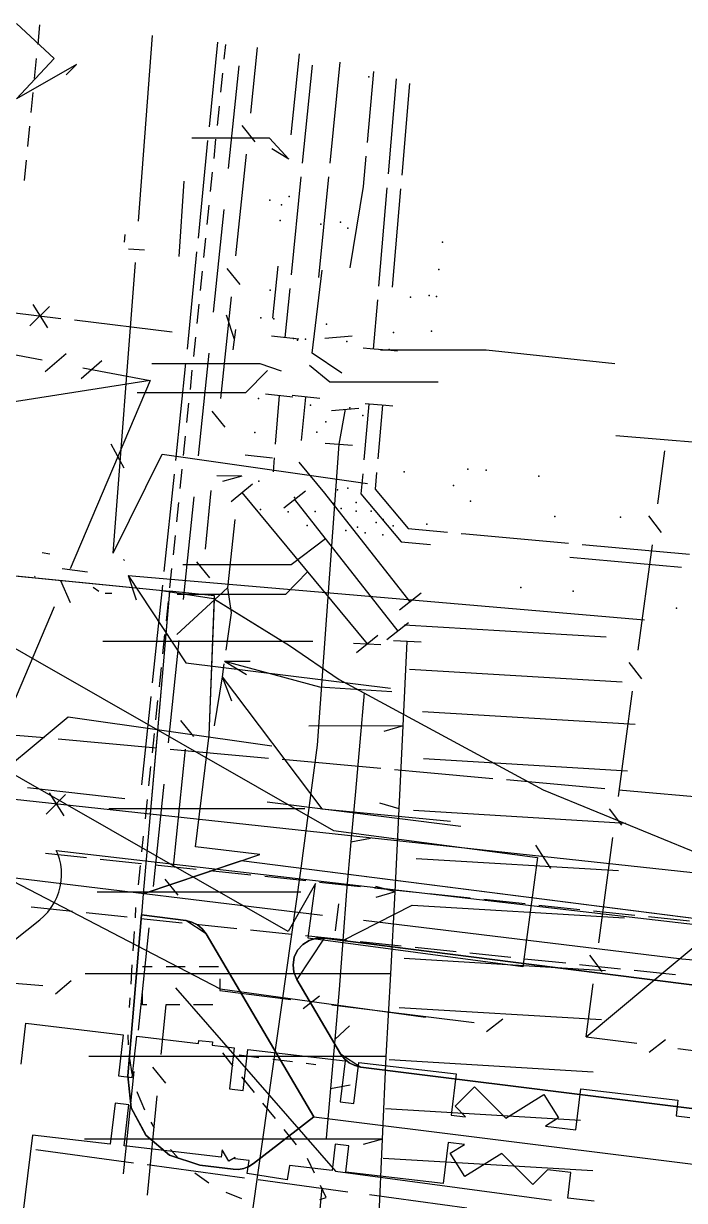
# Model space of a CAD drawing. Header units: metres. Extents: x -3782 to -2031, y 18790 to 19846.
# Drawn here: x -2659.88 to -2635.9, y 18849.32 to 18892.01 of the extents above; entities that cross this region are included whole.
import ezdxf

# ---------------------------------------------------------------- set-up
doc = ezdxf.new("R2010")
doc.units = ezdxf.units.M
for name, color, linetype in [('BOUNDARY', 7, 'Continuous'), ('CURB', 7, 'Continuous'), ('ELECTR_CABLE', 7, 'Continuous'), ('ELECTR_CABLE_COMM', 7, 'Continuous'), ('GAS', 7, 'Continuous'), ('GRASS', 7, 'Continuous'), ('GROUND', 7, 'Continuous'), ('OVERHEAD_POWER_LINE', 7, 'Continuous'), ('ROAD', 7, 'Continuous'), ('SEWER', 7, 'Continuous'), ('SIDEWALK_PATH', 7, 'Continuous'), ('TREE', 7, 'Continuous'), ('WATER_PIPELINE', 7, 'Continuous')]:
    doc.layers.add(name, color=color, linetype=linetype)

msp = doc.modelspace()

# ---------------------------------------------------------------- linework, layer by layer
at = {"layer": 'BOUNDARY'}
msp.add_lwpolyline([(-2753.946, 18860.514), (-2746.224, 18859.562), (-2738.446, 18859.364), (-2732.258, 18859.508), (-2724.443, 18860.074), (-2716.72, 18861.402), (-2709.165, 18863.478), (-2705.51, 18864.88), (-2703.673, 18865.482), (-2701.173, 18865.291), (-2692.924, 18865.088), (-2684.698, 18865.736), (-2676.583, 18867.227), (-2668.665, 18869.547), (-2663.623, 18871.608), (-2662.255, 18872.094), (-2660.315, 18871.995), (-2654.95, 18871.455), (-2652.985, 18871.157), (-2650.228, 18869.457), (-2648.424, 18868.222), (-2641.02, 18864.223), (-2633.237, 18861.024)], dxfattribs=at)
at = {"layer": 'CURB'}
for points in [[(-2659.293, 18891.969), (-2659.364, 18891.246)], [(-2652.593, 18890.714), (-2652.536, 18891.252)], [(-2659.414, 18890.749), (-2659.487, 18890.014)], [(-2652.72, 18889.517), (-2652.646, 18890.217)], [(-2659.536, 18889.516), (-2659.609, 18888.782)], [(-2652.844, 18888.319), (-2652.773, 18889.01)], [(-2659.658, 18888.284), (-2659.731, 18887.55)], [(-2652.966, 18887.121), (-2652.895, 18887.822)], [(-2659.78, 18887.052), (-2659.853, 18886.317)], [(-2653.089, 18885.923), (-2653.017, 18886.624)], [(-2653.212, 18884.725), (-2653.14, 18885.426)], [(-2653.334, 18883.528), (-2653.262, 18884.228)], [(-2653.457, 18882.33), (-2653.385, 18883.03)], [(-2653.579, 18881.132), (-2653.508, 18881.832)], [(-2653.702, 18879.934), (-2653.63, 18880.634)], [(-2653.824, 18878.736), (-2653.753, 18879.436)], [(-2653.947, 18877.538), (-2653.875, 18878.239)], [(-2654.07, 18876.34), (-2653.998, 18877.041)], [(-2654.192, 18875.142), (-2654.12, 18875.843)], [(-2654.315, 18873.944), (-2654.243, 18874.645)], [(-2654.44, 18872.747), (-2654.366, 18873.447)], [(-2654.567, 18871.549), (-2654.493, 18872.25)], [(-2654.694, 18870.352), (-2654.62, 18871.052)], [(-2654.821, 18869.155), (-2654.746, 18869.855)], [(-2654.948, 18867.957), (-2654.873, 18868.657)], [(-2655.075, 18866.76), (-2655, 18867.46)], [(-2655.202, 18865.562), (-2655.127, 18866.263)], [(-2655.329, 18864.365), (-2655.254, 18865.065)], [(-2655.456, 18863.168), (-2655.381, 18863.868)], [(-2655.583, 18861.97), (-2655.522, 18862.541)], [(-2655.709, 18860.773), (-2655.635, 18861.473)], [(-2655.821, 18859.574), (-2655.797, 18859.948)], [(-2649.347, 18852.36), (-2653.255, 18858.994), (-2653.991, 18859.478), (-2655.598, 18859.682)], [(-2655.899, 18858.372), (-2655.854, 18859.075)], [(-2655.977, 18857.171), (-2655.932, 18857.873)], [(-2656.032, 18856.32), (-2656.01, 18856.672)], [(-2656.097, 18855.326), (-2656.079, 18854.965)], [(-2656.036, 18854.468), (-2655.945, 18853.918)], [(-2652.266, 18854.199), (-2652.652, 18854.681)], [(-2652.051, 18854.605), (-2651.335, 18854.514)], [(-2650.838, 18854.452), (-2650.122, 18854.361)], [(-2649.625, 18854.298), (-2649.267, 18854.253)], [(-2651.502, 18853.245), (-2651.953, 18853.809)], [(-2655.763, 18853.278), (-2655.752, 18853.236)], [(-2655.752, 18853.236), (-2655.494, 18852.608)], [(-2650.737, 18852.291), (-2651.189, 18852.855)], [(-2655.256, 18852.168), (-2655.141, 18851.958)], [(-2649.346, 18852.36), (-2636.447, 18850.749)], [(-2649.972, 18851.337), (-2650.424, 18851.901)], [(-2654.55, 18851.174), (-2654.26, 18850.849)], [(-2649.32, 18850.312), (-2649.58, 18850.847)], [(-2636.447, 18850.749), (-2597.747, 18845.916)], [(-2653.668, 18850.33), (-2653.154, 18849.965)], [(-2652.533, 18849.622), (-2651.974, 18849.391)], [(-2648.894, 18849.435), (-2649.102, 18849.862)], [(-2649.13, 18849.359), (-2648.894, 18849.435)]]:
    msp.add_lwpolyline(points, dxfattribs=at)
msp.add_lwpolyline([(-2649.96, 18857.34), (-2648.372, 18854.646), (-2647.635, 18854.162), (-2619.643, 18850.666), (-2618.528, 18851.52), (-2618.195, 18853.905), (-2619.06, 18855.036), (-2648.972, 18858.84)], close=True, dxfattribs=at)
at = {"layer": 'ELECTR_CABLE'}
for points in [[(-2660.128, 18892.012), (-2658.768, 18890.748), (-2660.13, 18889.283)], [(-2653.136, 18888.267), (-2652.833, 18891.34)], [(-2650.161, 18887.979), (-2649.866, 18890.907)], [(-2648.397, 18890.605), (-2648.763, 18886.951)], [(-2649.753, 18886.952), (-2649.397, 18890.505)], [(-2647.174, 18890.269), (-2647.412, 18887.697)], [(-2646.639, 18886.556), (-2646.347, 18890.012)], [(-2646.141, 18886.514), (-2645.86, 18889.833)], [(-2650.956, 18887.855), (-2653.768, 18887.855)], [(-2653.535, 18884.232), (-2653.185, 18887.77)], [(-2650.25, 18887.092), (-2650.956, 18887.855)], [(-2650.25, 18887.092), (-2650.872, 18887.47)], [(-2647.458, 18887.199), (-2647.56, 18886.1)], [(-2650.159, 18882.902), (-2649.803, 18886.455)], [(-2648.813, 18886.454), (-2649.18, 18882.8)], [(-2654.236, 18883.558), (-2654.044, 18886.295)], [(-2647.56, 18886.1), (-2648.041, 18883.152)], [(-2646.983, 18882.487), (-2646.681, 18886.058)], [(-2646.485, 18882.445), (-2646.183, 18886.015)], [(-2653.934, 18880.198), (-2653.584, 18883.735)], [(-2650.832, 18881.32), (-2650.642, 18883.208)], [(-2649.41, 18880.051), (-2649.041, 18883.062)], [(-2650.387, 18880.628), (-2650.209, 18882.404)], [(-2662.071, 18881.754), (-2658.527, 18881.319)], [(-2658.94, 18881.749), (-2659.653, 18881.048)], [(-2659.536, 18881.82), (-2659.008, 18880.97)], [(-2647.176, 18880.203), (-2647.025, 18881.989)], [(-2658.031, 18881.259), (-2654.486, 18880.824)], [(-2652.218, 18880.546), (-2652.511, 18881.432)], [(-2652.267, 18880.174), (-2652.169, 18880.917)], [(-2650.885, 18880.679), (-2649.89, 18880.577)], [(-2648.948, 18880.594), (-2647.952, 18880.686)], [(-2648.33, 18879.33), (-2649.41, 18880.051)], [(-2647.301, 18880.215), (-2647.55, 18880.237)], [(-2646.553, 18880.149), (-2647.301, 18880.215)], [(-2646.927, 18880.182), (-2643.089, 18880.178)], [(-2646.305, 18880.126), (-2646.554, 18880.149)], [(-2643.089, 18880.178), (-2638.423, 18879.686)], [(-2651.289, 18879.674), (-2655.221, 18879.674)], [(-2654.352, 18876.165), (-2653.983, 18879.698)], [(-2650.513, 18879.404), (-2651.289, 18879.674)], [(-2649.505, 18879.615), (-2648.769, 18879.01)], [(-2651.023, 18879.432), (-2651.825, 18878.617)], [(-2648.769, 18879.01), (-2644.837, 18879.01)], [(-2651.825, 18878.617), (-2655.757, 18878.617)], [(-2651.101, 18878.577), (-2650.106, 18878.475)], [(-2650.604, 18878.526), (-2650.745, 18876.754)], [(-2649.132, 18878.408), (-2650.126, 18878.515)], [(-2649.792, 18876.883), (-2649.629, 18878.461)], [(-2647.353, 18878.211), (-2647.528, 18876.183)], [(-2646.73, 18878.157), (-2647.478, 18878.223)], [(-2648.708, 18877.974), (-2647.712, 18878.066)], [(-2648.21, 18878.02), (-2648.44, 18876.76)], [(-2646.855, 18878.169), (-2647.023, 18876.222)], [(-2646.482, 18878.134), (-2646.731, 18878.157)], [(-2633.703, 18876.674), (-2638.386, 18877.059)], [(-2648.44, 18876.76), (-2649.22, 18865.84)], [(-2648.939, 18876.796), (-2647.941, 18876.724)], [(-2650.841, 18876.251), (-2651.836, 18876.351)], [(-2650.785, 18876.256), (-2650.826, 18875.75)], [(-2648.943, 18874.972), (-2649.873, 18876.097)], [(-2654.774, 18872.132), (-2654.404, 18875.667)], [(-2647.571, 18875.685), (-2647.634, 18874.956)], [(-2647.066, 18875.724), (-2647.118, 18875.118)], [(-2651.96, 18875.592), (-2652.87, 18875.608)], [(-2651.96, 18875.592), (-2652.663, 18875.405)], [(-2652.345, 18874.68), (-2651.575, 18875.319)], [(-2651.96, 18875), (-2647.411, 18869.513)], [(-2650.437, 18874.44), (-2649.65, 18875.057)], [(-2645.846, 18871.038), (-2648.943, 18874.972)], [(-2647.634, 18874.956), (-2646.174, 18873.213)], [(-2647.118, 18875.118), (-2645.922, 18873.691)], [(-2650.044, 18874.749), (-2646.302, 18869.977)], [(-2645.922, 18873.691), (-2644.491, 18873.559)], [(-2643.993, 18873.513), (-2643.832, 18873.498)], [(-2648.926, 18873.323), (-2650.162, 18872.375)], [(-2646.174, 18873.213), (-2645.111, 18873.114)], [(-2643.832, 18873.498), (-2640.101, 18873.164)], [(-2639.603, 18873.119), (-2635.711, 18872.77)], [(-2640.059, 18872.658), (-2636.003, 18872.294)], [(-2650.162, 18872.375), (-2654.094, 18872.375)], [(-2649.571, 18872.119), (-2650.373, 18871.303)], [(-2655.196, 18868.1), (-2654.826, 18871.635)], [(-2652.478, 18871.543), (-2652.338, 18870.632)], [(-2650.373, 18871.303), (-2654.305, 18871.303)], [(-2645.453, 18871.347), (-2646.239, 18870.729)], [(-2652.338, 18870.632), (-2652.533, 18869.285)], [(-2646.696, 18869.669), (-2645.909, 18870.286)], [(-2646.067, 18870.202), (-2638.732, 18869.763)], [(-2647.796, 18869.194), (-2647.026, 18869.832)], [(-2649.379, 18869.599), (-2656.997, 18869.599)], [(-2647.91, 18869.543), (-2646.912, 18869.483)], [(-2645.453, 18869.579), (-2646.452, 18869.627)], [(-2646.1, 18866.533), (-2645.953, 18869.603)], [(-2652.591, 18868.881), (-2651.657, 18868.888)], [(-2652.591, 18868.881), (-2649.14, 18867.949)], [(-2652.591, 18868.881), (-2651.788, 18868.405)], [(-2652.605, 18868.79), (-2652.673, 18868.317)], [(-2645.871, 18868.6), (-2638.163, 18868.139)], [(-2652.673, 18868.317), (-2652.955, 18866.534)], [(-2652.673, 18868.317), (-2649.049, 18863.534)], [(-2652.673, 18868.317), (-2652.329, 18867.448)], [(-2655.582, 18864.403), (-2655.248, 18867.602)], [(-2649.14, 18867.949), (-2646.515, 18867.787)], [(-2647.517, 18867.739), (-2647.678, 18865.946)], [(-2645.4, 18867.063), (-2637.68, 18866.6)], [(-2646.1, 18866.533), (-2649.527, 18866.528)], [(-2646.1, 18866.533), (-2646.8, 18866.331)], [(-2646.244, 18863.534), (-2646.1, 18866.533)], [(-2660.155, 18866.204), (-2659.122, 18866.11)], [(-2658.624, 18866.065), (-2655.054, 18865.741)], [(-2649.22, 18865.84), (-2649.83, 18861.28)], [(-2647.678, 18865.946), (-2647.838, 18864.153)], [(-2654.556, 18865.695), (-2652.582, 18865.516)], [(-2652.582, 18865.516), (-2650.986, 18865.371)], [(-2650.488, 18865.326), (-2646.917, 18865.003)], [(-2645.367, 18865.351), (-2637.961, 18864.908)], [(-2646.42, 18864.958), (-2645.365, 18864.862)], [(-2645.365, 18864.862), (-2642.849, 18864.634)], [(-2642.351, 18864.589), (-2638.781, 18864.266)], [(-2659.738, 18864.296), (-2656.206, 18863.901)], [(-2647.838, 18864.153), (-2648.001, 18862.329)], [(-2638.283, 18864.22), (-2634.713, 18863.897)], [(-2646.244, 18863.534), (-2646.944, 18863.733)], [(-2649.671, 18863.529), (-2656.787, 18863.529)], [(-2649.049, 18863.534), (-2644.38, 18863.081)], [(-2646.389, 18860.512), (-2646.244, 18863.534)], [(-2645.732, 18863.474), (-2638.024, 18863.012)], [(-2648.001, 18862.329), (-2647.286, 18862.466)], [(-2648.001, 18862.329), (-2648.161, 18860.544)], [(-2645.633, 18861.729), (-2638.293, 18861.289)], [(-2649.83, 18861.28), (-2651.56, 18849.06)], [(-2646.389, 18860.512), (-2647.09, 18860.711)], [(-2649.816, 18860.507), (-2657.202, 18860.507)], [(-2648.161, 18860.544), (-2648.295, 18858.756)], [(-2646.389, 18860.512), (-2647.089, 18860.311)], [(-2646.555, 18857.543), (-2646.389, 18860.512)], [(-2648.295, 18858.756), (-2645.782, 18860.034)], [(-2645.782, 18860.034), (-2638.073, 18859.572)], [(-2648.295, 18858.756), (-2648.43, 18856.969)], [(-2646.065, 18858.106), (-2638.758, 18857.669)], [(-2649.982, 18857.538), (-2657.638, 18857.538)], [(-2646.555, 18857.543), (-2649.982, 18857.538)], [(-2646.723, 18854.547), (-2646.555, 18857.543)], [(-2648.43, 18856.969), (-2648.588, 18855.162)], [(-2646.247, 18856.328), (-2638.907, 18855.889)], [(-2648.588, 18855.162), (-2648.051, 18855.653)], [(-2648.588, 18855.162), (-2648.744, 18853.385)], [(-2650.149, 18854.542), (-2657.508, 18854.542)], [(-2646.723, 18854.547), (-2650.149, 18854.542)], [(-2646.856, 18851.549), (-2646.723, 18854.547)], [(-2646.613, 18854.434), (-2639.207, 18853.991)], [(-2648.744, 18853.385), (-2648.028, 18853.515)], [(-2648.744, 18853.385), (-2648.902, 18851.585)], [(-2646.746, 18852.656), (-2639.675, 18852.233)], [(-2650.282, 18851.544), (-2657.669, 18851.544)], [(-2646.856, 18851.549), (-2650.282, 18851.544)], [(-2646.856, 18851.549), (-2647.555, 18851.348)], [(-2646.989, 18848.551), (-2646.856, 18851.549)], [(-2659.429, 18851.168), (-2655.891, 18850.691)], [(-2655.396, 18850.625), (-2651.858, 18850.148)], [(-2646.829, 18850.862), (-2639.225, 18850.406)], [(-2651.363, 18850.081), (-2648.106, 18849.642)], [(-2649.06, 18849.785), (-2649.218, 18847.984)], [(-2647.329, 18849.537), (-2643.792, 18849.061)]]:
    msp.add_lwpolyline(points, dxfattribs=at)
at = {"layer": 'ELECTR_CABLE_COMM'}
for points in [[(-2651.633, 18888.763), (-2651.384, 18891.143)], [(-2652.063, 18890.474), (-2652.452, 18886.756)], [(-2651.475, 18887.726), (-2651.947, 18888.308)], [(-2652.175, 18883.586), (-2651.789, 18887.271)], [(-2652.608, 18885.264), (-2652.997, 18881.546)], [(-2652.017, 18882.549), (-2652.489, 18883.131)], [(-2652.716, 18878.409), (-2652.331, 18882.094)], [(-2653.153, 18880.054), (-2653.542, 18876.336)], [(-2652.558, 18877.371), (-2653.03, 18877.954)], [(-2636.862, 18874.596), (-2636.604, 18876.508)], [(-2653.698, 18874.844), (-2654.088, 18871.126)], [(-2653.279, 18872.944), (-2653.065, 18875.074)], [(-2636.734, 18873.554), (-2637.189, 18874.15)], [(-2637.577, 18869.285), (-2637.062, 18873.109)], [(-2653.116, 18871.907), (-2653.591, 18872.488)], [(-2654.244, 18869.634), (-2654.633, 18865.916)], [(-2637.449, 18868.243), (-2637.904, 18868.839)], [(-2638.292, 18863.974), (-2637.777, 18867.798)], [(-2653.693, 18866.154), (-2654.167, 18866.735)], [(-2654.432, 18861.438), (-2654.005, 18865.698)], [(-2639.464, 18855.264), (-2628.313, 18864.57)], [(-2654.789, 18864.425), (-2655.178, 18860.707)], [(-2638.164, 18862.932), (-2638.619, 18863.528)], [(-2639.006, 18858.663), (-2638.492, 18862.487)], [(-2654.27, 18860.401), (-2654.744, 18860.982)], [(-2655.334, 18859.215), (-2655.723, 18855.497)], [(-2638.879, 18857.622), (-2639.334, 18858.217)], [(-2655.557, 18857.815), (-2655.207, 18857.815)], [(-2654.707, 18857.815), (-2654.007, 18857.815)], [(-2653.507, 18857.815), (-2652.807, 18857.815)], [(-2663.436, 18857.474), (-2659.18, 18857.121)], [(-2658.719, 18856.817), (-2658.147, 18857.301)], [(-2652.757, 18857.365), (-2652.757, 18856.936)], [(-2654.358, 18857.037), (-2648.559, 18850.385)], [(-2652.757, 18856.936), (-2650.178, 18856.612)], [(-2639.464, 18855.264), (-2639.207, 18857.176)], [(-2655.557, 18856.415), (-2655.557, 18856.821)], [(-2649.73, 18856.288), (-2649.138, 18856.748)], [(-2655.407, 18856.415), (-2655.557, 18856.415)], [(-2654.714, 18856.415), (-2654.89, 18854.615)], [(-2654.207, 18856.415), (-2654.714, 18856.415)], [(-2653.007, 18856.415), (-2653.707, 18856.415)], [(-2648.69, 18856.424), (-2643.531, 18855.776)], [(-2643.083, 18855.452), (-2642.491, 18855.912)], [(-2639.464, 18855.264), (-2637.627, 18855.026)], [(-2637.18, 18854.701), (-2636.587, 18855.159)], [(-2636.14, 18854.834), (-2632.466, 18854.358)], [(-2655.879, 18854.005), (-2656.268, 18850.287)], [(-2655.201, 18854.158), (-2654.725, 18853.579)], [(-2655.036, 18853.122), (-2655.388, 18849.521)], [(-2648.559, 18850.385), (-2640.72, 18849.336)]]:
    msp.add_lwpolyline(points, dxfattribs=at)
at = {"layer": 'GAS'}
for points in [[(-2662.573, 18870.715), (-2648.634, 18862.748), (-2641.226, 18861.757), (-2641.756, 18857.792), (-2649.552, 18858.835), (-2649.286, 18860.818), (-2650.279, 18859.081), (-2664.799, 18867.38)], [(-2659.965, 18854.262), (-2659.789, 18855.752), (-2656.26, 18855.335), (-2656.436, 18853.846), (-2655.939, 18853.787), (-2655.764, 18855.277), (-2653.53, 18855.013), (-2653.518, 18855.128), (-2653.02, 18855.078), (-2653.033, 18854.955), (-2652.235, 18854.861), (-2652.41, 18853.371), (-2651.914, 18853.312), (-2651.738, 18854.802), (-2648.209, 18854.386), (-2648.385, 18852.896), (-2647.888, 18852.838), (-2647.713, 18854.327), (-2644.184, 18853.911), (-2644.359, 18852.422), (-2643.84, 18852.36), (-2644.222, 18852.745), (-2643.512, 18853.449), (-2642.374, 18852.303), (-2641.005, 18853.163), (-2640.473, 18852.316), (-2640.945, 18852.019), (-2639.837, 18851.888), (-2639.662, 18853.378), (-2636.133, 18852.962), (-2636.2, 18852.392), (-2635.703, 18852.332)], [(-2639.169, 18849.292), (-2640.13, 18849.406), (-2640.02, 18850.335), (-2640.869, 18850.437), (-2641.403, 18849.907), (-2642.519, 18851.03), (-2643.86, 18850.187), (-2644.392, 18851.035), (-2643.878, 18851.358), (-2644.476, 18851.428), (-2644.652, 18849.939), (-2648.181, 18850.355), (-2648.069, 18851.307), (-2648.565, 18851.367), (-2648.678, 18850.413), (-2650.23, 18850.596), (-2650.313, 18850.068), (-2651.767, 18850.299), (-2651.693, 18850.769), (-2652.207, 18850.83), (-2652.201, 18850.881), (-2652.432, 18850.748), (-2652.671, 18851.164), (-2652.703, 18850.888), (-2656.232, 18851.304), (-2656.057, 18852.794), (-2656.553, 18852.853), (-2656.729, 18851.363), (-2659.55, 18851.696), (-2660.725, 18842.149)]]:
    msp.add_lwpolyline(points, dxfattribs=at)
at = {"layer": 'GRASS'}
msp.add_lwpolyline([(-2653.255, 18858.994), (-2653.393, 18859.176), (-2653.567, 18859.321), (-2653.768, 18859.423), (-2653.991, 18859.478), (-2655.598, 18859.682), (-2656.096, 18853.84), (-2655.97, 18852.686), (-2655.438, 18851.697), (-2654.581, 18850.972), (-2653.479, 18850.609), (-2652.269, 18850.457), (-2652.072, 18850.452), (-2651.88, 18850.486), (-2651.697, 18850.555), (-2651.531, 18850.66), (-2649.346, 18852.36)], close=True, dxfattribs=at)
msp.add_lwpolyline([(-2619.06, 18855.036), (-2648.972, 18858.84), (-2649.252, 18858.836), (-2649.516, 18858.756), (-2649.748, 18858.608), (-2649.933, 18858.398), (-2650.053, 18858.144), (-2650.098, 18857.873), (-2650.067, 18857.599), (-2649.96, 18857.34), (-2648.372, 18854.646), (-2648.234, 18854.463), (-2648.06, 18854.318), (-2647.858, 18854.216), (-2647.635, 18854.162), (-2619.643, 18850.666)], dxfattribs=at)
at = {"layer": 'GROUND'}
for points in [[(-2650.228, 18869.457), (-2648.424, 18868.222), (-2641.02, 18864.223), (-2633.237, 18861.024), (-2625.161, 18858.661), (-2616.97, 18857.175), (-2651.983, 18861.636), (-2651.301, 18861.866), (-2653.634, 18862.153), (-2653.137, 18866.2), (-2652.954, 18871.138)], [(-2651.531, 18850.66), (-2651.697, 18850.555), (-2651.88, 18850.486), (-2652.072, 18850.452), (-2652.269, 18850.457), (-2653.479, 18850.609), (-2654.581, 18850.972), (-2655.438, 18851.697), (-2655.97, 18852.686), (-2656.096, 18853.84), (-2655.598, 18859.682), (-2653.991, 18859.478), (-2653.768, 18859.423), (-2653.567, 18859.321), (-2653.393, 18859.176), (-2653.255, 18858.994), (-2649.346, 18852.36)]]:
    msp.add_lwpolyline(points, close=True, dxfattribs=at)
at = {"layer": 'OVERHEAD_POWER_LINE'}
for points in [[(-2657.958, 18890.521), (-2660.13, 18889.283)], [(-2658.325, 18890.157), (-2657.958, 18890.521)], [(-2652.206, 18874.028), (-2652.478, 18871.543)], [(-2654.315, 18869.847), (-2652.478, 18871.543)]]:
    msp.add_lwpolyline(points, dxfattribs=at)
at = {"layer": 'ROAD'}
msp.add_lwpolyline([(-2661.262, 18872.09), (-2654.582, 18871.419), (-2654.581, 18871.418), (-2654.581, 18871.417), (-2655.019, 18866.364), (-2655.354, 18862.51), (-2655.533, 18860.44), (-2655.598, 18859.683), (-2656.096, 18853.841), (-2656.096, 18853.839), (-2655.97, 18852.688), (-2655.969, 18852.685), (-2655.439, 18851.699), (-2655.437, 18851.696), (-2654.583, 18850.973), (-2654.58, 18850.972), (-2653.48, 18850.609), (-2653.478, 18850.609), (-2652.269, 18850.458), (-2652.268, 18850.458), (-2652.073, 18850.453), (-2652.071, 18850.453), (-2651.881, 18850.486), (-2651.879, 18850.486), (-2651.699, 18850.555), (-2651.697, 18850.556), (-2651.531, 18850.66), (-2651.531, 18850.661), (-2649.347, 18852.36), (-2649.346, 18852.36), (-2649.345, 18852.36), (-2636.447, 18850.749), (-2597.748, 18845.916)], dxfattribs=at)
at = {"layer": 'SEWER'}
for points in [[(-2655.707, 18884.838), (-2655.195, 18891.581)], [(-2656.205, 18884.364), (-2656.226, 18884.087)], [(-2656.068, 18883.843), (-2655.484, 18883.799)], [(-2656.621, 18872.805), (-2655.82, 18883.343)], [(-2661.647, 18880.273), (-2659.201, 18879.808)], [(-2658.336, 18880.026), (-2659.093, 18879.373)], [(-2657.033, 18879.778), (-2657.79, 18879.125)], [(-2657.727, 18879.527), (-2655.281, 18879.062)], [(-2655.281, 18879.062), (-2666.912, 18877.237)], [(-2655.281, 18879.062), (-2658.184, 18872.237)], [(-2656.226, 18875.879), (-2656.703, 18876.758)], [(-2656.621, 18872.805), (-2654.851, 18876.393)], [(-2654.851, 18876.393), (-2647.4, 18875.328)], [(-2658.922, 18872.771), (-2659.197, 18872.809)], [(-2658.478, 18872.246), (-2657.555, 18872.121)], [(-2656.252, 18872.566), (-2656.22, 18872.537)], [(-2659.481, 18871.965), (-2659.458, 18871.941)], [(-2658.532, 18871.811), (-2658.18, 18871.009)], [(-2656.076, 18871.991), (-2637.344, 18870.386)], [(-2656.076, 18871.991), (-2653.985, 18868.827)], [(-2656.076, 18871.991), (-2655.789, 18871.103)], [(-2657.15, 18871.409), (-2657.348, 18871.552)], [(-2656.675, 18871.344), (-2656.917, 18871.337)], [(-2658.771, 18870.857), (-2661.674, 18864.032)], [(-2653.985, 18868.827), (-2646.565, 18867.91)], [(-2661.674, 18864.032), (-2658.253, 18866.868)], [(-2658.253, 18866.868), (-2650.866, 18865.812)], [(-2661.674, 18864.032), (-2634.702, 18861.12)], [(-2658.354, 18864.052), (-2659.056, 18863.34)], [(-2658.95, 18864.114), (-2658.41, 18863.272)], [(-2651.039, 18863.782), (-2644.007, 18862.903)], [(-2641.301, 18862.208), (-2640.76, 18861.366)], [(-2659.084, 18861.916), (-2657.592, 18861.76)], [(-2657.095, 18861.708), (-2655.603, 18861.551)], [(-2655.105, 18861.499), (-2653.614, 18861.343)], [(-2653.116, 18861.29), (-2651.625, 18861.134)], [(-2660.583, 18861.068), (-2649.035, 18859.671)], [(-2660.583, 18861.068), (-2652.743, 18856.999)], [(-2651.127, 18861.082), (-2649.636, 18860.925)], [(-2649.138, 18860.873), (-2647.646, 18860.717)], [(-2647.149, 18860.664), (-2645.657, 18860.508)], [(-2645.16, 18860.456), (-2643.668, 18860.299)], [(-2658.105, 18859.803), (-2659.597, 18859.959)], [(-2648.452, 18860.088), (-2648.571, 18859.104)], [(-2643.171, 18860.247), (-2641.679, 18860.091)], [(-2641.182, 18860.038), (-2639.69, 18859.882)], [(-2656.116, 18859.594), (-2657.608, 18859.751)], [(-2654.127, 18859.385), (-2655.619, 18859.542)], [(-2647.546, 18859.491), (-2635.997, 18858.093)], [(-2639.193, 18859.83), (-2637.701, 18859.673)], [(-2637.204, 18859.621), (-2635.712, 18859.465)], [(-2652.138, 18859.177), (-2653.63, 18859.333)], [(-2650.149, 18858.968), (-2651.64, 18859.125)], [(-2648.16, 18858.759), (-2649.651, 18858.916)], [(-2646.17, 18858.551), (-2647.662, 18858.707)], [(-2644.181, 18858.342), (-2645.673, 18858.499)], [(-2642.192, 18858.133), (-2643.684, 18858.29)], [(-2640.203, 18857.925), (-2641.695, 18858.081)], [(-2638.214, 18857.716), (-2639.706, 18857.873)], [(-2635.997, 18858.093), (-2625.867, 18857.215)], [(-2636.225, 18857.507), (-2637.717, 18857.664)], [(-2652.743, 18856.999), (-2645.295, 18855.966)]]:
    msp.add_lwpolyline(points, dxfattribs=at)
at = {"layer": 'SIDEWALK_PATH'}
for points in [[(-2653.137, 18866.2), (-2652.949, 18871.254), (-2654.581, 18871.418), (-2655.019, 18866.363), (-2655.354, 18862.51), (-2655.533, 18860.44), (-2651.301, 18861.866), (-2653.634, 18862.153)], [(-2592.905, 18854.108), (-2651.983, 18861.636), (-2655.533, 18860.44), (-2655.598, 18859.682), (-2653.991, 18859.478), (-2653.768, 18859.423), (-2653.567, 18859.321), (-2653.393, 18859.176), (-2653.255, 18858.994), (-2649.346, 18852.36), (-2636.447, 18850.749), (-2597.747, 18845.916), (-2597.465, 18848.137), (-2597.383, 18848.549), (-2597.245, 18848.944), (-2597.053, 18849.316), (-2596.81, 18849.659), (-2595.273, 18851.537), (-2595.088, 18851.712), (-2594.869, 18851.833), (-2594.627, 18851.896), (-2594.373, 18851.896), (-2591.19, 18851.491), (-2590.893, 18853.843)]]:
    msp.add_lwpolyline(points, close=True, dxfattribs=at)
msp.add_lwpolyline([(-2619.643, 18850.666), (-2647.635, 18854.162), (-2647.858, 18854.216), (-2648.06, 18854.318), (-2648.234, 18854.463), (-2648.372, 18854.646), (-2649.96, 18857.34), (-2650.067, 18857.599), (-2650.098, 18857.873), (-2650.053, 18858.144), (-2649.933, 18858.398), (-2649.748, 18858.608), (-2649.516, 18858.756), (-2649.252, 18858.836), (-2648.972, 18858.84), (-2619.06, 18855.036)], dxfattribs=at)
at = {"layer": 'TREE'}
for p in [(-2647.347, 18890.082), (-2650.945, 18885.605), (-2650.234, 18885.74), (-2650.512, 18885.432), (-2650.569, 18884.863), (-2649.092, 18884.74), (-2648.371, 18884.802), (-2648.117, 18884.587), (-2644.677, 18884.076), (-2644.807, 18883.085), (-2650.933, 18882.335), (-2645.837, 18882.091), (-2645.156, 18882.149), (-2644.892, 18882.107), (-2651.268, 18881.333), (-2650.79, 18881.301), (-2648.879, 18881.108), (-2646.449, 18880.804), (-2645.072, 18880.854), (-2650.081, 18880.584), (-2649.934, 18880.526), (-2649.647, 18880.562), (-2648.15, 18880.478), (-2646.613, 18880.194), (-2651.352, 18878.407), (-2649.467, 18878.171), (-2648.036, 18878.074), (-2647.571, 18877.79), (-2648.911, 18877.563), (-2651.482, 18877.176), (-2649.231, 18877.193), (-2646.062, 18875.748), (-2643.753, 18875.845), (-2643.087, 18875.81), (-2651.342, 18875.418), (-2644.277, 18875.261), (-2641.175, 18875.594), (-2650.043, 18874.824), (-2648.481, 18875.102), (-2648.113, 18875.157), (-2651.276, 18874.381), (-2648.627, 18874.597), (-2648.358, 18874.427), (-2647.805, 18874.638), (-2643.666, 18874.683), (-2650.273, 18874.296), (-2649.296, 18874.308), (-2647.811, 18874.325), (-2647.266, 18874.319), (-2646.827, 18874.025), (-2640.604, 18874.127), (-2638.215, 18874.111), (-2649.587, 18873.811), (-2648.187, 18873.621), (-2647.757, 18873.746), (-2647.479, 18873.54), (-2647.085, 18873.917), (-2646.468, 18873.791), (-2645.24, 18873.853), (-2646.84, 18873.471), (-2641.831, 18871.557), (-2639.94, 18871.418), (-2636.184, 18870.807)]:
    msp.add_point(p, dxfattribs=at)
at = {"layer": 'WATER_PIPELINE'}
msp.add_lwpolyline([(-2665.303, 18854.721), (-2659.29, 18859.498), (-2659.135, 18859.634), (-2658.994, 18859.784), (-2658.869, 18859.948), (-2658.76, 18860.123), (-2658.669, 18860.308), (-2658.596, 18860.501), (-2658.543, 18860.7), (-2658.51, 18860.903), (-2658.496, 18861.109), (-2658.503, 18861.315), (-2658.53, 18861.519), (-2658.577, 18861.72), (-2658.643, 18861.915), (-2658.689, 18862.015), (-2623.068, 18857.892)], dxfattribs=at)

doc.saveas('drawing.dxf')
